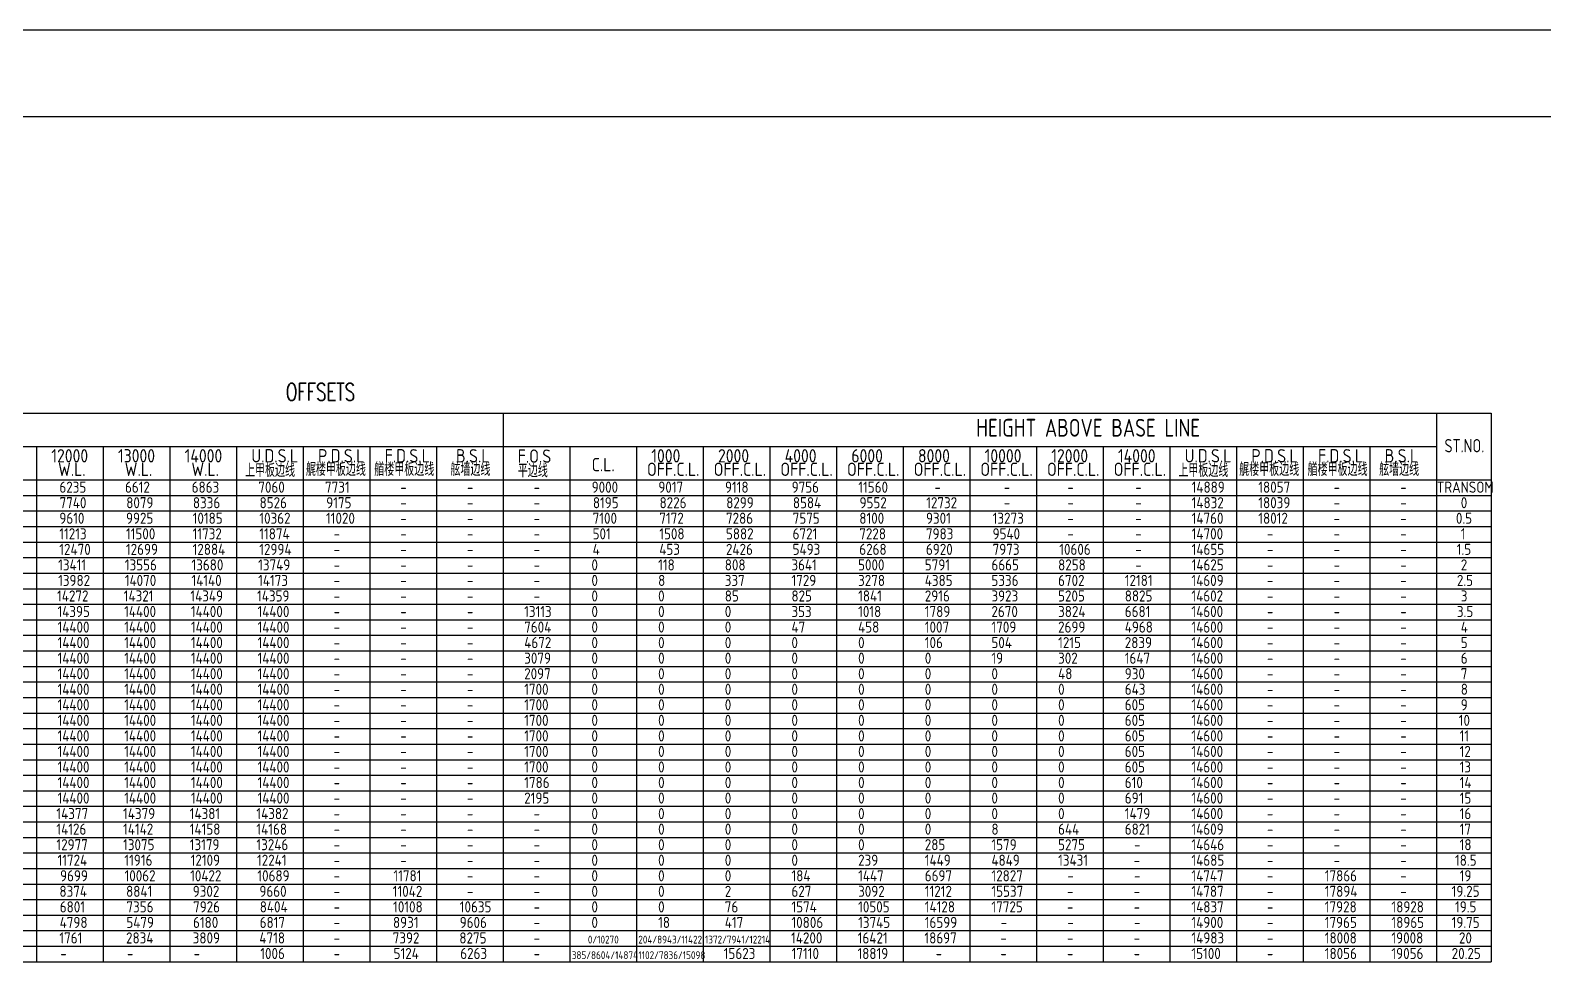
# Model space of a CAD drawing. Extents: x -990827 to -799530, y -79356 to 40656.
# Drawn here: x -955885 to -921014, y -16833 to 4644 of the extents above; entities that cross this region are included whole.
import ezdxf

# ---------------------------------------------------------------- set-up
doc = ezdxf.new("R2010")
doc.units = 0
doc.header["$MEASUREMENT"] = 0
doc.layers.add('grid', color=7, linetype='Continuous')
doc.styles.add('ROMANS', font='romans.shx', dxfattribs={"width": 0.7, "height": 125})
doc.styles.get("Standard").update_dxf_attribs({"font": 'gbenor.shx', "bigfont": 'gbcbig.shx'})

msp = doc.modelspace()

# ---------------------------------------------------------------- linework, layer by layer
msp.add_line((-799529.8, 4644.3), (-990827, 4644.3))
at = {"color": 4}
for p, q in [((-978496.7, -4186.5), (-922227.9, -4186.5)), ((-922227.9, -4186.5), (-922227.9, -16832.9)), ((-977242.3, -4954.5), (-923482.3, -4954.5)), ((-978496.7, -5722.5), (-922227.9, -5722.5)), ((-978496.7, -16832.9), (-922227.9, -16832.9))]:
    msp.add_line(p, q, dxfattribs=at)
at = {"color": 253}
for p, q in [((-944986.3, -4186.5), (-944986.3, -16832.9)), ((-923482.3, -4186.5), (-923482.3, -16474.5)), ((-923482.3, -4186.5), (-923482.3, -16832.9)), ((-955738.3, -4954.5), (-955738.3, -16832.9)), ((-954202.3, -4954.5), (-954202.3, -16832.9)), ((-952666.3, -4954.5), (-952666.3, -16832.9)), ((-951130.3, -4954.5), (-951130.3, -16832.9)), ((-949594.3, -4954.5), (-949594.3, -16832.9)), ((-948058.3, -4954.5), (-948058.3, -16832.9)), ((-946522.3, -4954.5), (-946522.3, -16832.9)), ((-943450.3, -4954.5), (-943450.3, -16832.9)), ((-941914.3, -4954.5), (-941914.3, -16832.9)), ((-940378.3, -4954.5), (-940378.3, -16832.9)), ((-938842.3, -4954.5), (-938842.3, -16832.9)), ((-937306.3, -4954.5), (-937306.3, -16832.9)), ((-935770.3, -4954.5), (-935770.3, -16832.9)), ((-934234.3, -4954.5), (-934234.3, -16832.9)), ((-932698.3, -4954.5), (-932698.3, -16832.9)), ((-931162.3, -4954.5), (-931162.3, -16832.9)), ((-929626.3, -4954.5), (-929626.3, -16832.9)), ((-928090.3, -4954.5), (-928090.3, -16832.9)), ((-926554.3, -4954.5), (-926554.3, -16832.9)), ((-925018.3, -4954.5), (-925018.3, -16832.9)), ((-978496.7, -6080.9), (-922227.9, -6080.9)), ((-978496.7, -6439.3), (-922227.9, -6439.3)), ((-978496.7, -6797.7), (-922227.9, -6797.7)), ((-978496.7, -7156.1), (-922227.9, -7156.1)), ((-978496.7, -7514.5), (-922227.9, -7514.5)), ((-978496.7, -7872.9), (-922227.9, -7872.9)), ((-978496.7, -8231.3), (-922227.9, -8231.3)), ((-978496.7, -8589.7), (-922227.9, -8589.7)), ((-978496.7, -8948.1), (-922227.9, -8948.1)), ((-978496.7, -9306.5), (-922227.9, -9306.5)), ((-978496.7, -9664.9), (-922227.9, -9664.9)), ((-978496.7, -10023.3), (-922227.9, -10023.3)), ((-978496.7, -10381.7), (-922227.9, -10381.7)), ((-978496.7, -10740.1), (-922227.9, -10740.1)), ((-978496.7, -11098.5), (-922227.9, -11098.5)), ((-978496.7, -11456.9), (-922227.9, -11456.9)), ((-978496.7, -11815.3), (-922227.9, -11815.3)), ((-978496.7, -12173.7), (-922227.9, -12173.7)), ((-978496.7, -12532.1), (-922227.9, -12532.1)), ((-978496.7, -12890.5), (-922227.9, -12890.5)), ((-978496.7, -13248.9), (-922227.9, -13248.9)), ((-978496.7, -13607.3), (-922227.9, -13607.3)), ((-978496.7, -13965.7), (-922227.9, -13965.7)), ((-978496.7, -14324.1), (-922227.9, -14324.1)), ((-978496.7, -14682.5), (-922227.9, -14682.5)), ((-978496.7, -15040.9), (-922227.9, -15040.9)), ((-978496.7, -15399.3), (-922227.9, -15399.3)), ((-978496.7, -15757.7), (-922227.9, -15757.7)), ((-978496.7, -16116.1), (-922227.9, -16116.1)), ((-978496.7, -16474.5), (-922227.9, -16474.5))]:
    msp.add_line(p, q, dxfattribs=at)
at = {"color": 6}
msp.add_lwpolyline([(-801529.8, 2644.3), (-988762.3, 2644.3)], dxfattribs=at)

# ---------------------------------------------------------------- texts
at = {"color": 2, "width": 0.9}
for s, height, p in [('HEIGHT ABOVE BASE LINE', 409.6, (-934090.8, -4726)), ('ST.NO.', 307.2, (-923300.3, -5087.7))]:
    msp.add_text(s, height=height, dxfattribs=at).set_placement(p)
at = {"color": 2}
for s, height, p in [('12000', 307.2, (-955399.3, -5320.8)), ('13000', 307.2, (-953863.3, -5320.8)), ('14000', 307.2, (-952327.3, -5320.8)), ('U.D.S.L ', 307.2, (-950791.3, -5320.8)), ('P.D.S.L', 307.2, (-949255.3, -5320.8)), ('F.D.S.L', 307.2, (-947719.3, -5320.8)), ('B.S.L', 307.2, (-946076.4, -5320.8)), ('F.O.S', 307.2, (-944655.3, -5328.6)), ('C.L.', 307.2, (-942949.5, -5524.2)), ('1000', 307.2, (-941575.3, -5320.8)), ('2000', 307.2, (-940039.3, -5320.8)), ('4000', 307.2, (-938503.3, -5320.8)), ('6000', 307.2, (-936967.3, -5320.8)), ('8000', 307.2, (-935431.3, -5320.8)), ('10000', 307.2, (-933895.3, -5320.8)), ('12000', 307.2, (-932359.3, -5320.8)), ('14000', 307.2, (-930823.3, -5320.8)), ('U.D.S.L ', 307.2, (-929287.3, -5320.8)), ('P.D.S.L', 307.2, (-927751.3, -5320.8)), ('F.D.S.L', 307.2, (-926215.3, -5320.8)), ('B.S.L', 307.2, (-924679.3, -5320.8)), ('W.L.', 307.2, (-955243.8, -5631.8)), ('W.L.', 307.2, (-953707.8, -5631.8)), ('W.L.', 307.2, (-952171.8, -5631.8)), ('上甲板边线', 307.2, (-950936.6, -5656.5)), ('艉楼甲板边线', 307.2, (-949534.7, -5631.8)), ('艏楼甲板边线', 307.2, (-947959, -5631.8)), ('舷墙边线', 307.2, (-946204.2, -5631.8)), ('平边线', 307.2, (-944651.3, -5663.2)), ('OFF.C.L.', 307.2, (-941675.9, -5631.8)), ('OFF.C.L.', 307.2, (-940139.9, -5631.8)), ('OFF.C.L.', 307.2, (-938603.9, -5631.8)), ('OFF.C.L.', 307.2, (-937067.9, -5631.8)), ('OFF.C.L.', 307.2, (-935531.9, -5631.8)), ('OFF.C.L.', 307.2, (-933995.9, -5631.8)), ('OFF.C.L.', 307.2, (-932459.9, -5631.8)), ('OFF.C.L.', 307.2, (-930923.9, -5631.8)), ('上甲板边线', 307.2, (-929432.6, -5656.5)), ('艉楼甲板边线', 307.2, (-928030.7, -5631.8)), ('艏楼甲板边线', 307.2, (-926455, -5631.8)), ('舷墙边线', 307.2, (-924807.1, -5631.8)), ('6235', 256, (-955213.6, -6018.5)), ('6612', 256, (-953702.2, -6018.5)), ('6863', 256, (-952166.2, -6018.5)), ('7060', 256, (-950630.2, -6018.5)), ('7731', 256, (-949094.2, -6018.5)), ('-', 256, (-947360.4, -6018.5)), ('-', 256, (-945824.4, -6018.5)), ('-', 256, (-944288.4, -6018.5)), ('9000', 256, (-942950.2, -6018.5)), ('9017', 256, (-941414.2, -6018.5)), ('9118', 256, (-939878.2, -6018.5)), ('9756', 256, (-938342.2, -6018.5)), ('11560', 256, (-936806.2, -6018.5)), ('-', 256, (-935052.4, -6018.5)), ('-', 256, (-933455.3, -6018.5)), ('-', 256, (-931989, -6018.5)), ('-', 256, (-930426.2, -6018.5)), ('14889', 256, (-929126.2, -6018.5)), ('18057', 256, (-927590.2, -6018.5)), ('-', 256, (-925856.4, -6018.5)), ('-', 256, (-924320.4, -6018.5)), ('TRANSOM', 256, (-923476.6, -6018.5)), ('7740', 256, (-955209.7, -6376.9)), ('8079', 256, (-953673.7, -6376.9)), ('8336', 256, (-952137.7, -6376.9)), ('8526', 256, (-950601.7, -6376.9)), ('9175', 256, (-949065.7, -6376.9)), ('-', 256, (-947360.4, -6376.9)), ('-', 256, (-945824.4, -6376.9)), ('-', 256, (-944288.4, -6376.9)), ('8195', 256, (-942921.7, -6376.9)), ('8226', 256, (-941385.7, -6376.9)), ('8299', 256, (-939849.7, -6376.9)), ('8584', 256, (-938313.7, -6376.9)), ('9552', 256, (-936777.7, -6376.9)), ('12732', 256, (-935241.7, -6376.9)), ('-', 256, (-933455.3, -6376.9)), ('-', 256, (-931989, -6376.9)), ('-', 256, (-930426.2, -6376.9)), ('14832', 256, (-929126.2, -6376.9)), ('18039', 256, (-927590.2, -6376.9)), ('-', 256, (-925856.4, -6376.9)), ('-', 256, (-924320.4, -6376.9)), ('0', 256, (-922925.5, -6376.9)), ('9610', 256, (-955215, -6735.3)), ('9925', 256, (-953679, -6735.3)), ('10185', 256, (-952143, -6735.3)), ('10362', 256, (-950607, -6735.3)), ('11020', 256, (-949071, -6735.3)), ('-', 256, (-947360.4, -6735.3)), ('-', 256, (-945824.4, -6735.3)), ('-', 256, (-944288.4, -6735.3)), ('7100', 256, (-942927, -6735.3)), ('7172', 256, (-941391, -6735.3)), ('7286', 256, (-939855, -6735.3)), ('7575', 256, (-938319, -6735.3)), ('8100', 256, (-936783, -6735.3)), ('9301', 256, (-935247, -6735.3)), ('13273', 256, (-933711, -6735.3)), ('-', 256, (-931989, -6735.3)), ('-', 256, (-930426.2, -6735.3)), ('14760', 256, (-929126.2, -6735.3)), ('18012', 256, (-927590.2, -6735.3)), ('-', 256, (-925856.4, -6735.3)), ('-', 256, (-924320.4, -6735.3)), ('0.5', 256, (-923037.5, -6735.3)), ('11213', 256, (-955216.1, -7093.7)), ('11500', 256, (-953680.1, -7093.7)), ('11732', 256, (-952144.1, -7093.7)), ('11874', 256, (-950608.1, -7093.7)), ('501', 256, (-942928.1, -7093.7)), ('1508', 256, (-941392.1, -7093.7)), ('5882', 256, (-939856.1, -7093.7)), ('6721', 256, (-938320.1, -7093.7)), ('7228', 256, (-936784.1, -7093.7)), ('7983', 256, (-935248.1, -7093.7)), ('9540', 256, (-933712.1, -7093.7)), ('14700', 256, (-929126.2, -7093.7)), ('1', 256, (-922925.5, -7093.7)), ('12470', 256, (-955216.1, -7452.1)), ('12699', 256, (-953680.1, -7452.1)), ('12884', 256, (-952144.1, -7452.1)), ('12994', 256, (-950608.1, -7452.1)), ('-', 256, (-948896.4, -7093.7)), ('-', 256, (-947360.4, -7093.7)), ('-', 256, (-945824.4, -7093.7)), ('-', 256, (-944288.4, -7093.7)), ('4', 256, (-942928.1, -7452.1)), ('453', 256, (-941392.1, -7452.1)), ('2426', 256, (-939856.1, -7452.1)), ('5493', 256, (-938320.1, -7452.1)), ('6268', 256, (-936784.1, -7452.1)), ('6920', 256, (-935248.1, -7452.1)), ('7973', 256, (-933712.1, -7452.1)), ('10606', 256, (-932176.1, -7452.1)), ('-', 256, (-931989, -7093.7)), ('-', 256, (-930426.2, -7093.7)), ('14655', 256, (-929126.2, -7452.1)), ('-', 256, (-927392.4, -7093.7)), ('-', 256, (-925856.4, -7093.7)), ('-', 256, (-924320.4, -7093.7)), ('1.5', 256, (-923018.3, -7452.1)), ('13411', 256, (-955243, -7810.5)), ('13556', 256, (-953707, -7810.5)), ('13680', 256, (-952171, -7810.5)), ('13749', 256, (-950635, -7810.5)), ('-', 256, (-948896.4, -7452.1)), ('-', 256, (-947360.4, -7452.1)), ('-', 256, (-945824.4, -7452.1)), ('-', 256, (-944288.4, -7452.1)), ('0', 256, (-942955, -7810.5)), ('118', 256, (-941419, -7810.5)), ('808', 256, (-939883, -7810.5)), ('3641', 256, (-938347, -7810.5)), ('5000', 256, (-936811, -7810.5)), ('5791', 256, (-935275, -7810.5)), ('6665', 256, (-933739, -7810.5)), ('8258', 256, (-932203, -7810.5)), ('-', 256, (-930426.2, -7452.1)), ('14625', 256, (-929126.2, -7810.5)), ('-', 256, (-927392.4, -7452.1)), ('-', 256, (-925856.4, -7452.1)), ('-', 256, (-924320.4, -7452.1)), ('2', 256, (-922925.5, -7810.5)), ('13982', 256, (-955243.2, -8168.9)), ('14070', 256, (-953707.2, -8168.9)), ('14140', 256, (-952171.2, -8168.9)), ('14173', 256, (-950635.2, -8168.9)), ('-', 256, (-948896.4, -7810.5)), ('-', 256, (-947360.4, -7810.5)), ('-', 256, (-945824.4, -7810.5)), ('-', 256, (-944288.4, -7810.5)), ('0', 256, (-942955, -8168.9)), ('8', 256, (-941419, -8168.9)), ('337', 256, (-939883, -8168.9)), ('1729', 256, (-938347, -8168.9)), ('3278', 256, (-936811, -8168.9)), ('4385', 256, (-935275, -8168.9)), ('5336', 256, (-933739, -8168.9)), ('6702', 256, (-932203, -8168.9)), ('12181', 256, (-930667, -8168.9)), ('-', 256, (-930426.2, -7810.5)), ('14609', 256, (-929131, -8168.9)), ('-', 256, (-927392.4, -7810.5)), ('-', 256, (-925856.4, -7810.5)), ('-', 256, (-924320.4, -7810.5)), ('2.5', 256, (-923014.8, -8168.9)), ('14272', 256, (-955266.9, -8527.3)), ('14321', 256, (-953730.9, -8527.3)), ('14349', 256, (-952194.9, -8527.3)), ('14359', 256, (-950658.9, -8527.3)), ('-', 256, (-948896.4, -8168.9)), ('-', 256, (-947360.4, -8168.9)), ('-', 256, (-945824.4, -8168.9)), ('-', 256, (-944288.4, -8168.9)), ('0', 256, (-942955, -8527.3)), ('0', 256, (-941419, -8527.3)), ('85', 256, (-939883, -8527.3)), ('825', 256, (-938347, -8527.3)), ('1841', 256, (-936811, -8527.3)), ('2916', 256, (-935275, -8527.3)), ('3923', 256, (-933739, -8527.3)), ('5205', 256, (-932203, -8527.3)), ('8825', 256, (-930667, -8527.3)), ('14602', 256, (-929131, -8527.3)), ('-', 256, (-927392.4, -8168.9)), ('-', 256, (-925856.4, -8168.9)), ('-', 256, (-924320.4, -8168.9)), ('3', 256, (-922925.5, -8527.3)), ('14395', 256, (-955258.3, -8885.7)), ('14400', 256, (-953722.3, -8885.7)), ('14400', 256, (-952186.3, -8885.7)), ('14400', 256, (-950650.3, -8885.7)), ('-', 256, (-948896.4, -8527.3)), ('-', 256, (-947360.4, -8527.3)), ('-', 256, (-945824.4, -8527.3)), ('13113', 256, (-944506.3, -8885.7)), ('-', 256, (-944288.4, -8527.3)), ('0', 256, (-942955, -8885.7)), ('0', 256, (-941419, -8885.7)), ('0', 256, (-939883, -8885.7)), ('353', 256, (-938347, -8885.7)), ('1018', 256, (-936811, -8885.7)), ('1789', 256, (-935275, -8885.7)), ('2670', 256, (-933739, -8885.7)), ('3824', 256, (-932203, -8885.7)), ('6681', 256, (-930667, -8885.7)), ('14600', 256, (-929131, -8885.7)), ('-', 256, (-927392.4, -8527.3)), ('-', 256, (-925856.4, -8527.3)), ('-', 256, (-924320.4, -8527.3)), ('3.5', 256, (-923014.8, -8885.7)), ('14400', 256, (-955256.3, -9244.1)), ('14400', 256, (-953720.3, -9244.1)), ('14400', 256, (-952184.3, -9244.1)), ('14400', 256, (-950648.3, -9244.1)), ('-', 256, (-948896.4, -8885.7)), ('-', 256, (-947360.4, -8885.7)), ('-', 256, (-945824.4, -8885.7)), ('7604', 256, (-944504.3, -9244.1)), ('0', 256, (-942955, -9244.1)), ('0', 256, (-941419, -9244.1)), ('0', 256, (-939883, -9244.1)), ('47', 256, (-938347, -9244.1)), ('458', 256, (-936811, -9244.1)), ('1007', 256, (-935275, -9244.1)), ('1709', 256, (-933739, -9244.1)), ('2699', 256, (-932203, -9244.1)), ('4968', 256, (-930667, -9244.1)), ('14600', 256, (-929131, -9244.1)), ('-', 256, (-927392.4, -8885.7)), ('-', 256, (-925856.4, -8885.7)), ('-', 256, (-924320.4, -8885.7)), ('4', 256, (-922925.5, -9244.1)), ('14400', 256, (-955256.3, -9602.5)), ('14400', 256, (-953720.3, -9602.5)), ('14400', 256, (-952184.3, -9602.5)), ('14400', 256, (-950648.3, -9602.5)), ('-', 256, (-948896.4, -9244.1)), ('-', 256, (-947360.4, -9244.1)), ('-', 256, (-945824.4, -9244.1)), ('4672', 256, (-944504.3, -9602.5)), ('0', 256, (-942955, -9602.5)), ('0', 256, (-941419, -9602.5)), ('0', 256, (-939883, -9602.5)), ('0', 256, (-938347, -9602.5)), ('0', 256, (-936811, -9602.5)), ('106', 256, (-935275, -9602.5)), ('504', 256, (-933739, -9602.5)), ('1215', 256, (-932203, -9602.5)), ('2839', 256, (-930667, -9602.5)), ('14600', 256, (-929131, -9602.5)), ('-', 256, (-927392.4, -9244.1)), ('-', 256, (-925856.4, -9244.1)), ('-', 256, (-924320.4, -9244.1)), ('5', 256, (-922925.5, -9602.5)), ('14400', 256, (-955256.3, -9960.9)), ('14400', 256, (-953720.3, -9960.9)), ('14400', 256, (-952184.3, -9960.9)), ('14400', 256, (-950648.3, -9960.9)), ('-', 256, (-948896.4, -9602.5)), ('-', 256, (-947360.4, -9602.5)), ('-', 256, (-945824.4, -9602.5)), ('3079', 256, (-944504.3, -9960.9)), ('0', 256, (-942955, -9960.9)), ('0', 256, (-941419, -9960.9)), ('0', 256, (-939883, -9960.9)), ('0', 256, (-938347, -9960.9)), ('0', 256, (-936811, -9960.9)), ('0', 256, (-935275, -9960.9)), ('19', 256, (-933739, -9960.9)), ('302', 256, (-932203, -9960.9)), ('1647', 256, (-930667, -9960.9)), ('14600', 256, (-929131, -9960.9)), ('-', 256, (-927392.4, -9602.5)), ('-', 256, (-925856.4, -9602.5)), ('-', 256, (-924320.4, -9602.5)), ('6', 256, (-922925.5, -9960.9)), ('14400', 256, (-955256.3, -10319.3)), ('14400', 256, (-953720.3, -10319.3)), ('14400', 256, (-952184.3, -10319.3)), ('14400', 256, (-950648.3, -10319.3)), ('-', 256, (-948896.4, -9960.9)), ('-', 256, (-947360.4, -9960.9)), ('-', 256, (-945824.4, -9960.9)), ('2097', 256, (-944504.3, -10319.3)), ('0', 256, (-942955, -10319.3)), ('0', 256, (-941419, -10319.3)), ('0', 256, (-939883, -10319.3)), ('0', 256, (-938347, -10319.3)), ('0', 256, (-936811, -10319.3)), ('0', 256, (-935275, -10319.3)), ('0', 256, (-933739, -10319.3)), ('48', 256, (-932203, -10319.3)), ('930', 256, (-930667, -10319.3)), ('14600', 256, (-929131, -10319.3)), ('-', 256, (-927392.4, -9960.9)), ('-', 256, (-925856.4, -9960.9)), ('-', 256, (-924320.4, -9960.9)), ('7', 256, (-922925.5, -10319.3)), ('14400', 256, (-955256.3, -10677.7)), ('14400', 256, (-953720.3, -10677.7)), ('14400', 256, (-952184.3, -10677.7)), ('14400', 256, (-950648.3, -10677.7)), ('-', 256, (-948896.4, -10319.3)), ('-', 256, (-947360.4, -10319.3)), ('-', 256, (-945824.4, -10319.3)), ('1700', 256, (-944504.3, -10677.7)), ('0', 256, (-942955, -10677.7)), ('0', 256, (-941419, -10677.7)), ('0', 256, (-939883, -10677.7)), ('0', 256, (-938347, -10677.7)), ('0', 256, (-936811, -10677.7)), ('0', 256, (-935275, -10677.7)), ('0', 256, (-933739, -10677.7)), ('0', 256, (-932203, -10677.7)), ('643', 256, (-930667, -10677.7)), ('14600', 256, (-929131, -10677.7)), ('-', 256, (-927392.4, -10319.3)), ('-', 256, (-925856.4, -10319.3)), ('-', 256, (-924320.4, -10319.3)), ('8', 256, (-922925.5, -10677.7)), ('14400', 256, (-955256.3, -11036.1)), ('14400', 256, (-953720.3, -11036.1)), ('14400', 256, (-952184.3, -11036.1)), ('14400', 256, (-950648.3, -11036.1)), ('-', 256, (-948896.4, -10677.7)), ('-', 256, (-947360.4, -10677.7)), ('-', 256, (-945824.4, -10677.7)), ('1700', 256, (-944504.3, -11036.1)), ('0', 256, (-942955, -11036.1)), ('0', 256, (-941419, -11036.1)), ('0', 256, (-939883, -11036.1)), ('0', 256, (-938347, -11036.1)), ('0', 256, (-936811, -11036.1)), ('0', 256, (-935275, -11036.1)), ('0', 256, (-933739, -11036.1)), ('0', 256, (-932203, -11036.1)), ('605', 256, (-930667, -11036.1)), ('14600', 256, (-929131, -11036.1)), ('-', 256, (-927392.4, -10677.7)), ('-', 256, (-925856.4, -10677.7)), ('-', 256, (-924320.4, -10677.7)), ('9', 256, (-922925.5, -11036.1)), ('14400', 256, (-955256.3, -11394.5)), ('14400', 256, (-953720.3, -11394.5)), ('14400', 256, (-952184.3, -11394.5)), ('14400', 256, (-950648.3, -11394.5)), ('-', 256, (-948896.4, -11036.1)), ('-', 256, (-947360.4, -11036.1)), ('-', 256, (-945824.4, -11036.1)), ('1700', 256, (-944504.3, -11394.5)), ('0', 256, (-942955, -11394.5)), ('0', 256, (-941419, -11394.5)), ('0', 256, (-939883, -11394.5)), ('0', 256, (-938347, -11394.5)), ('0', 256, (-936811, -11394.5)), ('0', 256, (-935275, -11394.5)), ('0', 256, (-933739, -11394.5)), ('0', 256, (-932203, -11394.5)), ('605', 256, (-930667, -11394.5)), ('14600', 256, (-929131, -11394.5)), ('-', 256, (-927392.4, -11036.1)), ('-', 256, (-925856.4, -11036.1)), ('-', 256, (-924320.4, -11036.1)), ('10', 256, (-922972.1, -11394.5)), ('14400', 256, (-955256.3, -11752.9)), ('14400', 256, (-953720.3, -11752.9)), ('14400', 256, (-952184.3, -11752.9)), ('14400', 256, (-950648.3, -11752.9)), ('-', 256, (-948896.4, -11394.5)), ('-', 256, (-947360.4, -11394.5)), ('-', 256, (-945824.4, -11394.5)), ('1700', 256, (-944504.3, -11752.9)), ('0', 256, (-942955, -11752.9)), ('0', 256, (-941419, -11752.9)), ('0', 256, (-939883, -11752.9)), ('0', 256, (-938347, -11752.9)), ('0', 256, (-936811, -11752.9)), ('0', 256, (-935275, -11752.9)), ('0', 256, (-933739, -11752.9)), ('0', 256, (-932203, -11752.9)), ('605', 256, (-930667, -11752.9)), ('14600', 256, (-929131, -11752.9)), ('-', 256, (-927392.4, -11394.5)), ('-', 256, (-925856.4, -11394.5)), ('-', 256, (-924320.4, -11394.5)), ('11', 256, (-922951.9, -11752.9)), ('14400', 256, (-955256.3, -12111.3)), ('14400', 256, (-953720.3, -12111.3)), ('14400', 256, (-952184.3, -12111.3)), ('14400', 256, (-950648.3, -12111.3)), ('-', 256, (-948896.4, -11752.9)), ('-', 256, (-947360.4, -11752.9)), ('-', 256, (-945824.4, -11752.9)), ('1700', 256, (-944504.3, -12111.3)), ('0', 256, (-942955, -12111.3)), ('0', 256, (-941419, -12111.3)), ('0', 256, (-939883, -12111.3)), ('0', 256, (-938347, -12111.3)), ('0', 256, (-936811, -12111.3)), ('0', 256, (-935275, -12111.3)), ('0', 256, (-933739, -12111.3)), ('0', 256, (-932203, -12111.3)), ('605', 256, (-930667, -12111.3)), ('14600', 256, (-929131, -12111.3)), ('-', 256, (-927392.4, -11752.9)), ('-', 256, (-925856.4, -11752.9)), ('-', 256, (-924320.4, -11752.9)), ('12', 256, (-922951.9, -12111.3)), ('-', 256, (-948896.4, -12111.3)), ('-', 256, (-947360.4, -12111.3)), ('-', 256, (-945824.4, -12111.3)), ('-', 256, (-927392.4, -12111.3)), ('-', 256, (-925856.4, -12111.3)), ('-', 256, (-924320.4, -12111.3)), ('14400', 256, (-955256.3, -12469.7)), ('14400', 256, (-953720.3, -12469.7)), ('14400', 256, (-952184.3, -12469.7)), ('14400', 256, (-950648.3, -12469.7)), ('-', 256, (-948896.4, -12469.7)), ('-', 256, (-947360.4, -12469.7)), ('-', 256, (-945824.4, -12469.7)), ('1700', 256, (-944504.3, -12469.7)), ('0', 256, (-942955, -12469.7)), ('0', 256, (-941419, -12469.7)), ('0', 256, (-939883, -12469.7)), ('0', 256, (-938347, -12469.7)), ('0', 256, (-936811, -12469.7)), ('0', 256, (-935275, -12469.7)), ('0', 256, (-933739, -12469.7)), ('0', 256, (-932203, -12469.7)), ('605', 256, (-930667, -12469.7)), ('14600', 256, (-929131, -12469.7)), ('-', 256, (-927392.4, -12469.7)), ('-', 256, (-925856.4, -12469.7)), ('-', 256, (-924320.4, -12469.7)), ('13', 256, (-922951.9, -12469.7)), ('14400', 256, (-955256.3, -12828.1)), ('14400', 256, (-953720.3, -12828.1)), ('14400', 256, (-952184.3, -12828.1)), ('14400', 256, (-950648.3, -12828.1)), ('-', 256, (-948896.4, -12828.1)), ('-', 256, (-947360.4, -12828.1)), ('-', 256, (-945824.4, -12828.1)), ('1786', 256, (-944504.3, -12828.1)), ('0', 256, (-942955, -12828.1)), ('0', 256, (-941419, -12828.1)), ('0', 256, (-939883, -12828.1)), ('0', 256, (-938347, -12828.1)), ('0', 256, (-936811, -12828.1)), ('0', 256, (-935275, -12828.1)), ('0', 256, (-933739, -12828.1)), ('0', 256, (-932203, -12828.1)), ('610', 256, (-930667, -12828.1)), ('14600', 256, (-929131, -12828.1)), ('-', 256, (-927392.4, -12828.1)), ('-', 256, (-925856.4, -12828.1)), ('-', 256, (-924320.4, -12828.1)), ('14', 256, (-922951.9, -12828.1)), ('14400', 256, (-955256.3, -13186.5)), ('14400', 256, (-953720.3, -13186.5)), ('14400', 256, (-952184.3, -13186.5)), ('14400', 256, (-950648.3, -13186.5)), ('-', 256, (-948896.4, -13186.5)), ('-', 256, (-947360.4, -13186.5)), ('-', 256, (-945824.4, -13186.5)), ('2195', 256, (-944504.3, -13186.5)), ('0', 256, (-942955, -13186.5)), ('0', 256, (-941419, -13186.5)), ('0', 256, (-939883, -13186.5)), ('0', 256, (-938347, -13186.5)), ('0', 256, (-936811, -13186.5)), ('0', 256, (-935275, -13186.5)), ('0', 256, (-933739, -13186.5)), ('0', 256, (-932203, -13186.5)), ('691', 256, (-930667, -13186.5)), ('14600', 256, (-929131, -13186.5)), ('-', 256, (-927392.4, -13186.5)), ('-', 256, (-925856.4, -13186.5)), ('-', 256, (-924320.4, -13186.5)), ('15', 256, (-922950.1, -13186.5)), ('14377', 256, (-955282.7, -13544.9)), ('14379', 256, (-953746.7, -13544.9)), ('14381', 256, (-952210.7, -13544.9)), ('14382', 256, (-950674.7, -13544.9)), ('-', 256, (-948896.4, -13544.9)), ('-', 256, (-947360.4, -13544.9)), ('-', 256, (-945824.4, -13544.9)), ('-', 256, (-944288.4, -13544.9)), ('0', 256, (-942955, -13544.9)), ('0', 256, (-941419, -13544.9)), ('0', 256, (-939883, -13544.9)), ('0', 256, (-938347, -13544.9)), ('0', 256, (-936811, -13544.9)), ('0', 256, (-935275, -13544.9)), ('0', 256, (-933739, -13544.9)), ('0', 256, (-932203, -13544.9)), ('1479', 256, (-930667, -13544.9)), ('14600', 256, (-929131, -13544.9)), ('-', 256, (-927392.4, -13544.9)), ('-', 256, (-925856.4, -13544.9)), ('-', 256, (-924320.4, -13544.9)), ('16', 256, (-922951.9, -13544.9)), ('14126', 256, (-955282.7, -13903.3)), ('14142', 256, (-953746.7, -13903.3)), ('14158', 256, (-952210.7, -13903.3)), ('14168', 256, (-950674.7, -13903.3)), ('-', 256, (-948896.4, -13903.3)), ('-', 256, (-947360.4, -13903.3)), ('-', 256, (-945824.4, -13903.3)), ('-', 256, (-944288.4, -13903.3)), ('0', 256, (-942955, -13903.3)), ('0', 256, (-941419, -13903.3)), ('0', 256, (-939883, -13903.3)), ('0', 256, (-938347, -13903.3)), ('0', 256, (-936811, -13903.3)), ('0', 256, (-935275, -13903.3)), ('8', 256, (-933739, -13903.3)), ('644', 256, (-932203, -13903.3)), ('6821', 256, (-930667, -13903.3)), ('14609', 256, (-929131, -13903.3)), ('-', 256, (-927392.4, -13903.3)), ('-', 256, (-925856.4, -13903.3)), ('-', 256, (-924320.4, -13903.3)), ('17', 256, (-922951.9, -13903.3)), ('12977', 256, (-955282.7, -14261.7)), ('13075', 256, (-953746.7, -14261.7)), ('13179', 256, (-952210.7, -14261.7)), ('13246', 256, (-950674.7, -14261.7)), ('-', 256, (-948896.4, -14261.7)), ('-', 256, (-947360.4, -14261.7)), ('-', 256, (-945824.4, -14261.7)), ('-', 256, (-944288.4, -14261.7)), ('0', 256, (-942955, -14261.7)), ('0', 256, (-941419, -14261.7)), ('0', 256, (-939883, -14261.7)), ('0', 256, (-938347, -14261.7)), ('0', 256, (-936811, -14261.7)), ('285', 256, (-935275, -14261.7)), ('1579', 256, (-933739, -14261.7)), ('5275', 256, (-932203, -14261.7)), ('-', 256, (-930453.3, -14261.7)), ('14646', 256, (-929131, -14261.7)), ('-', 256, (-927392.4, -14261.7)), ('-', 256, (-925856.4, -14261.7)), ('-', 256, (-924320.4, -14261.7)), ('18', 256, (-922951.9, -14261.7)), ('11724', 256, (-955257.6, -14620.1)), ('11916', 256, (-953716.4, -14620.1)), ('12109', 256, (-952189.6, -14620.1)), ('12241', 256, (-950661, -14620.1)), ('-', 256, (-948896.4, -14620.1)), ('-', 256, (-947360.4, -14620.1)), ('-', 256, (-945824.4, -14620.1)), ('-', 256, (-944288.4, -14620.1)), ('0', 256, (-942955, -14620.1)), ('0', 256, (-941419, -14620.1)), ('0', 256, (-939883, -14620.1)), ('0', 256, (-938347, -14620.1)), ('239', 256, (-936811, -14620.1)), ('1449', 256, (-935275, -14620.1)), ('4849', 256, (-933739, -14620.1)), ('13431', 256, (-932203, -14620.1)), ('-', 256, (-930461.3, -14620.1)), ('14685', 256, (-929131, -14620.1)), ('-', 256, (-927392.4, -14620.1)), ('-', 256, (-925856.4, -14620.1)), ('-', 256, (-924320.4, -14620.1)), ('18.5', 256, (-923058.4, -14620.1)), ('9699', 256, (-955197.3, -14978.5)), ('10062', 256, (-953712.7, -14978.5)), ('10422', 256, (-952201.7, -14978.5)), ('10689', 256, (-950652.7, -14978.5)), ('-', 256, (-948896.4, -14978.5)), ('11781', 256, (-947517.3, -14978.5)), ('-', 256, (-945824.4, -14978.5)), ('-', 256, (-944288.4, -14978.5)), ('0', 256, (-942955, -14978.5)), ('0', 256, (-941419, -14978.5)), ('0', 256, (-939883, -14978.5)), ('184', 256, (-938347, -14978.5)), ('1447', 256, (-936811, -14978.5)), ('6697', 256, (-935275, -14978.5)), ('12827', 256, (-933739, -14978.5)), ('-', 256, (-931989.3, -14978.5)), ('-', 256, (-930453.3, -14978.5)), ('14747', 256, (-929131, -14978.5)), ('-', 256, (-927392.4, -14978.5)), ('17866', 256, (-926059, -14978.5)), ('-', 256, (-924320.4, -14978.5)), ('19', 256, (-922950.1, -14978.5)), ('8374', 256, (-955213, -15336.9)), ('8841', 256, (-953677, -15336.9)), ('9302', 256, (-952141, -15336.9)), ('9660', 256, (-950605, -15336.9)), ('-', 256, (-948896.4, -15336.9)), ('11042', 256, (-947533, -15336.9)), ('-', 256, (-945824.4, -15336.9)), ('-', 256, (-944288.4, -15336.9)), ('0', 256, (-942955, -15336.9)), ('0', 256, (-941419, -15336.9)), ('2', 256, (-939883, -15336.9)), ('627', 256, (-938347, -15336.9)), ('3092', 256, (-936811, -15336.9)), ('11212', 256, (-935275, -15336.9)), ('15537', 256, (-933739, -15336.9)), ('-', 256, (-931997.3, -15336.9)), ('-', 256, (-930461.3, -15336.9)), ('14787', 256, (-929131, -15336.9)), ('-', 256, (-927392.4, -15336.9)), ('17894', 256, (-926059, -15336.9)), ('-', 256, (-924320.4, -15336.9)), ('19.25', 256, (-923135.6, -15336.9)), ('6801', 256, (-955205.1, -15695.3)), ('7356', 256, (-953669.1, -15695.3)), ('7926', 256, (-952133.1, -15695.3)), ('8404', 256, (-950597.1, -15695.3)), ('-', 256, (-948896.4, -15695.3)), ('10108', 256, (-947525.1, -15695.3)), ('10635', 256, (-945989.1, -15695.3)), ('-', 256, (-944288.4, -15695.3)), ('0', 256, (-942955, -15695.3)), ('0', 256, (-941419, -15695.3)), ('76', 256, (-939883, -15695.3)), ('1574', 256, (-938347, -15695.3)), ('10505', 256, (-936811, -15695.3)), ('14128', 256, (-935275, -15695.3)), ('17725', 256, (-933739, -15695.3)), ('-', 256, (-931997.3, -15695.3)), ('-', 256, (-930461.3, -15695.3)), ('14837', 256, (-929131, -15695.3)), ('-', 256, (-927392.4, -15695.3)), ('17928', 256, (-926059, -15695.3)), ('18928', 256, (-924523, -15695.3)), ('19.5', 256, (-923058.4, -15695.3)), ('4798', 256, (-955207.1, -16053.7)), ('5479', 256, (-953671.1, -16053.7)), ('6180', 256, (-952135.1, -16053.7)), ('6817', 256, (-950599.1, -16053.7)), ('-', 256, (-948896.4, -16053.7)), ('8931', 256, (-947527.1, -16053.7)), ('9606', 256, (-945991.1, -16053.7)), ('-', 256, (-944288.4, -16053.7)), ('0', 256, (-942955, -16053.7)), ('18', 256, (-941419, -16053.7)), ('417', 256, (-939883, -16053.7)), ('10806', 256, (-938347, -16053.7)), ('13745', 256, (-936811, -16053.7)), ('16599', 256, (-935275, -16053.7)), ('-', 256, (-933525.3, -16053.7)), ('-', 256, (-931989.3, -16053.7)), ('-', 256, (-930453.3, -16053.7)), ('14900', 256, (-929131, -16053.7)), ('-', 256, (-927392.4, -16053.7)), ('17965', 256, (-926059, -16053.7)), ('18965', 256, (-924523, -16053.7)), ('19.75', 256, (-923135.6, -16053.7)), ('1761', 256, (-955214.2, -16412.1)), ('2834', 256, (-953678.2, -16412.1)), ('3809', 256, (-952142.2, -16412.1)), ('4718', 256, (-950606.2, -16412.1)), ('-', 256, (-948896.4, -16412.1)), ('7392', 256, (-947534.2, -16412.1)), ('8275', 256, (-945998.2, -16412.1)), ('-', 256, (-944288.4, -16412.1)), ('0/10270', 179.2, (-943037.5, -16412.1)), ('204/8943/11422', 179.2, (-941875.3, -16412.1)), ('1372/7941/12214', 179.2, (-940339.3, -16412.1)), ('14200', 256, (-938355, -16412.1)), ('16421', 256, (-936819, -16412.1)), ('18697', 256, (-935283, -16412.1)), ('-', 256, (-933533.3, -16412.1)), ('-', 256, (-931997.3, -16412.1)), ('-', 256, (-930461.3, -16412.1)), ('14983', 256, (-929131, -16412.1)), ('-', 256, (-927392.4, -16412.1)), ('18008', 256, (-926059, -16412.1)), ('19008', 256, (-924523, -16412.1)), ('20', 256, (-922967.1, -16412.1)), ('-', 256, (-955193.8, -16770.5)), ('-', 256, (-953657.8, -16770.5)), ('-', 256, (-952121.8, -16770.5)), ('1006', 256, (-950585.8, -16770.5)), ('-', 256, (-948896.4, -16770.5)), ('5124', 256, (-947513.8, -16770.5)), ('6263', 256, (-945977.8, -16770.5)), ('-', 256, (-944288.4, -16770.5)), ('385/8604/14874', 179.2, (-943408.2, -16770.5)), ('1102/7836/15098', 179.2, (-941872.2, -16770.5)), ('15623', 256, (-939907, -16770.5)), ('17110', 256, (-938342.3, -16770.5)), ('18819', 256, (-936826.2, -16770.5)), ('-', 256, (-935023.4, -16770.5)), ('-', 256, (-933533.3, -16770.5)), ('-', 256, (-931997.3, -16770.5)), ('-', 256, (-930461.3, -16770.5)), ('15100', 256, (-929131, -16770.5)), ('-', 256, (-927392.4, -16770.5)), ('18056', 256, (-926059, -16770.5)), ('19056', 256, (-924523, -16770.5)), ('20.25', 256, (-923134.7, -16770.5))]:
    msp.add_text(s, height=height, dxfattribs=at).set_placement(p)
at = {"layer": 'grid', "color": 6, "style": 'ROMANS', "width": 0.7}
msp.add_text('OFFSETS ', height=400, dxfattribs=at).set_placement((-949995.5, -3893.8))

doc.saveas('drawing.dxf')
